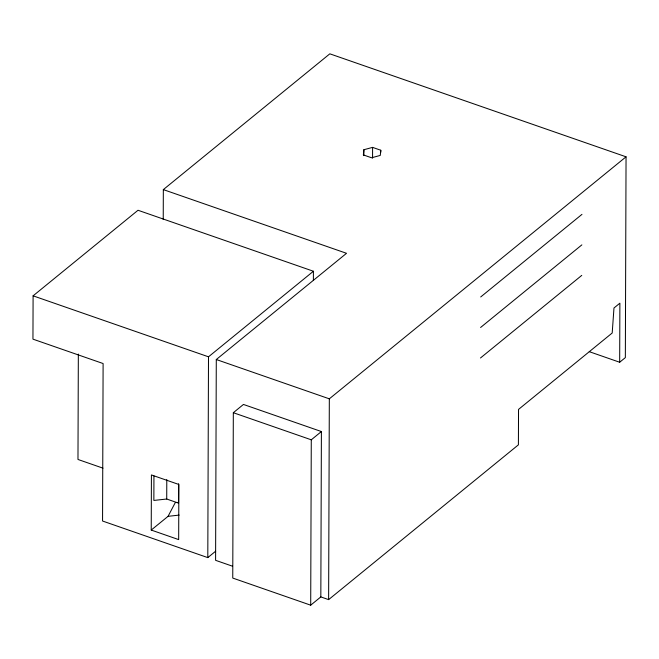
<?xml version="1.0" encoding="UTF-8"?>
<svg xmlns="http://www.w3.org/2000/svg" width="659" height="659" viewBox="0 0 659 659"><rect width="100%" height="100%" fill="white"/><g stroke="black" fill="none" stroke-linecap="round" stroke-linejoin="round"><path stroke-width="0.99" d="M313.379 280.462L313.412 271.244L138.019 210.262L33.098 295.833L32.95 339.146L103.109 363.537L102.557 521.022L207.799 557.613L215.674 551.188M78.339 354.072L77.976 459.463L102.993 468.162M151.232 530.058L151.422 474.941L178.861 484.48L178.671 539.606L151.232 530.058L168.07 516.326L175.261 502.611L177.238 502.397M153.942 475.938L153.86 500.436L166.719 499.02L178.564 503.138L178.63 483.739M163.234 219.554L163.333 189.611L329.829 53.824L626.05 156.817L625.35 357.615L619.674 362.244L589.27 351.675M166.719 499.02L166.785 479.62M207.799 557.613L208.499 356.816L313.412 271.244M163.333 189.611L346.527 253.303L216.292 359.526L215.592 560.323L232.528 566.213M233.327 412.707L232.751 578.067L310.702 605.176L320.826 596.914L321.403 431.546L243.451 404.445L233.327 412.707L311.279 439.808L321.403 431.546M310.702 605.176L311.279 439.808M320.826 596.914L328.627 599.624L329.327 398.827L626.05 156.817M363.859 155.631L363.883 149.725L372.59 147.385L380.787 150.236L380.778 152.204M372.557 158.218L372.59 147.385M619.674 362.244L619.88 303.181L613.974 308L612.203 333.001L518.534 409.404L518.402 444.841L328.627 599.624M363.883 149.725L363.364 154.914L371.569 157.765L380.276 155.425L380.787 150.236M480.699 296.962L581.971 214.364M480.592 327.474L581.864 244.876M480.485 357.985L581.757 275.388M168.07 516.326L179.182 515.099M33.098 295.833L208.499 356.816M216.292 359.526L329.327 398.827"/></g></svg>
